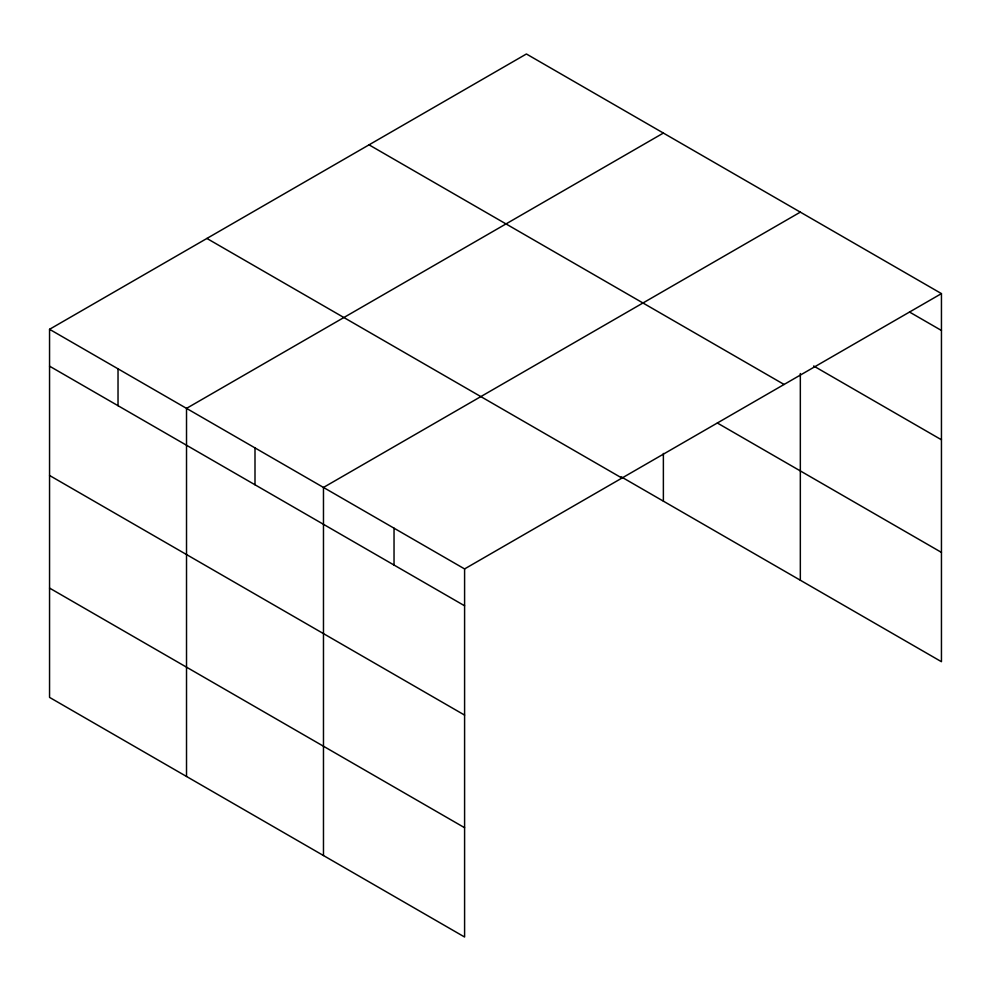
<?xml version="1.0" encoding="UTF-8"?>
<svg xmlns="http://www.w3.org/2000/svg" width="991" height="991" viewBox="0 0 991 991"><rect width="100%" height="100%" fill="white"/><g stroke="black" fill="none" stroke-linecap="round" stroke-linejoin="round"><path stroke-width="1.49" d="M49.55 329.297L464.593 568.921L464.593 937.015L49.55 697.391L49.55 329.297L526.407 53.985L941.45 293.609L941.45 661.703L621.221 476.82M663.363 133.067L186.519 408.379L186.519 776.461M800.332 212.136L323.475 487.448L323.475 855.543M464.593 568.921L941.45 293.609M909.503 312.029L941.45 330.474M813.648 365.989L941.45 439.781M369.048 144.847L784.092 384.471M717.36 423.021L941.45 552.396M206.908 238.447L621.952 478.071M49.55 366.162L464.593 605.786M49.55 475.469L464.593 715.093M49.55 588.084L464.593 827.708M800.332 373.533L800.332 580.231M663.375 453.432L663.375 501.149M394.034 528.191L394.034 565.056M254.997 447.907L254.997 484.772M118.028 368.838L118.028 405.703"/></g></svg>
